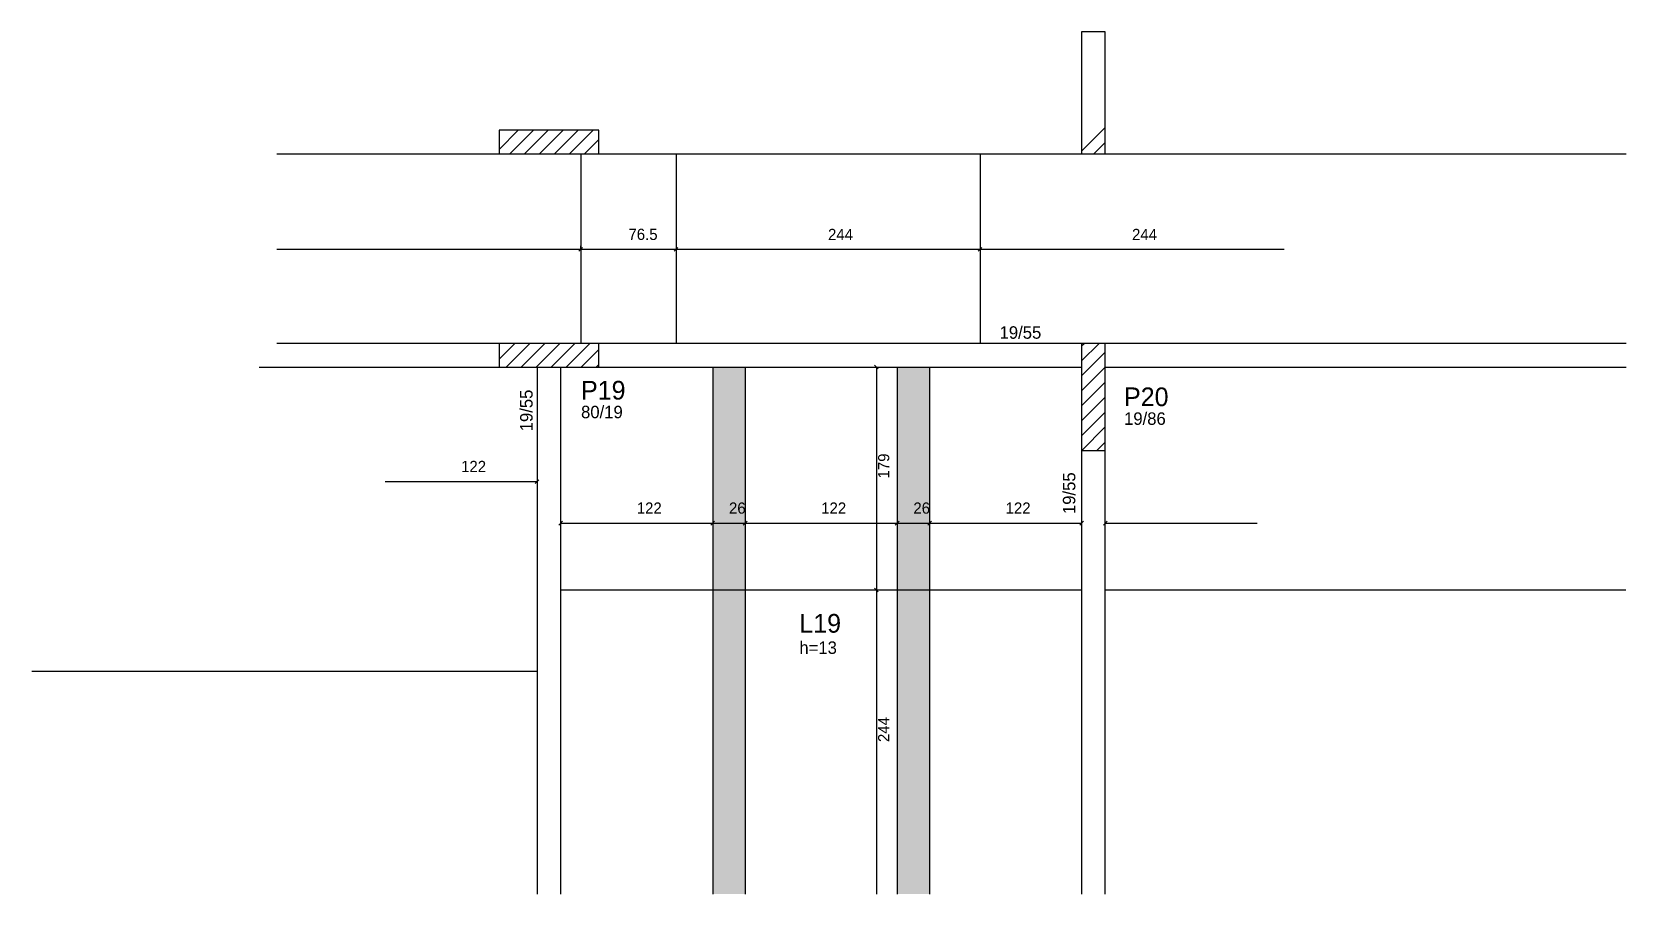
# Model space of a CAD drawing. Header units: metres. Extents: x 3647 to 4927, y 1686 to 2378.
import ezdxf

# ---------------------------------------------------------------- set-up
doc = ezdxf.new("R2010")
doc.units = ezdxf.units.M
for name, color, linetype in [('3', 7, 'Continuous'), ('4', 7, 'Continuous'), ('7', 7, 'Continuous'), ('9', 7, 'Continuous'), ('Hachura', 7, 'Continuous'), ('Painéis', 7, 'Continuous')]:
    doc.layers.add(name, color=color, linetype=linetype)

msp = doc.modelspace()

# ---------------------------------------------------------------- hatches: boundary and pattern name
at = {"layer": '9'}
h = msp.add_hatch(color=7, dxfattribs=at)
h.dxf.hatch_style = 1
h.paths.add_polyline_path([(4489.5, 1909), (4489.5, 2109), (4489.5, 1909), (4489.5, 1909)])
h = msp.add_hatch(color=7, dxfattribs=at)
h.dxf.hatch_style = 1
h.paths.add_polyline_path([(4508.5, 2109), (4508.5, 1909), (4508.5, 2109), (4508.5, 2109)])
at = {"layer": 'Hachura'}
h = msp.add_hatch(color=7, dxfattribs=at)
h.dxf.hatch_style = 1
h.paths.add_polyline_path([(4193.5, 1686), (4219.5, 1686), (4219.5, 2109), (4193.5, 2109), (4193.5, 1686)])
h = msp.add_hatch(color=7, dxfattribs=at)
h.dxf.hatch_style = 1
h.paths.add_polyline_path([(4341.5, 1686), (4367.5, 1686), (4367.5, 2109), (4341.5, 2109), (4341.5, 1686)])

# ---------------------------------------------------------------- linework, layer by layer
at = {"color": 4, "lineweight": 25}
for p, q in [((4087.5, 2203.4), (3843.5, 2203.4)), ((4087.5, 2203.7), (4087.5, 2206.4)), ((4164, 2203.4), (4087.5, 2203.4)), ((4087.5, 2201), (4087.5, 2200.4)), ((4408, 2203.4), (4164, 2203.4)), ((4652, 2203.4), (4408, 2203.4))]:
    msp.add_line(p, q, dxfattribs=at)
at = {"color": 0, "lineweight": 25}
for p, q in [((4089, 2204.9), (4086, 2201.9)), ((4086, 2201.9), (4089, 2204.9)), ((4165.5, 2204.9), (4162.5, 2201.9)), ((4162.5, 2201.9), (4165.5, 2204.9)), ((4409.5, 2204.9), (4406.5, 2201.9)), ((4406.5, 2201.9), (4409.5, 2204.9))]:
    msp.add_line(p, q, dxfattribs=at)
at = {"layer": '3', "color": 3, "lineweight": 25}
for p, q in [((4022, 2283.6), (4037.4, 2299)), ((4030.5, 2280), (4049.5, 2299)), ((4042.5, 2280), (4061.5, 2299)), ((4054.5, 2280), (4073.5, 2299)), ((4066.5, 2280), (4085.5, 2299)), ((4078.5, 2280), (4097.5, 2299)), ((4090.6, 2280), (4102, 2291.5)), ((4489.5, 2282.3), (4508.5, 2301.3)), ((4499.3, 2280), (4508.5, 2289.3)), ((4022, 2115.3), (4034.7, 2128)), ((4022, 2127.3), (4022.7, 2128)), ((4027.7, 2109), (4046.7, 2128)), ((4039.8, 2109), (4058.8, 2128)), ((4051.8, 2109), (4070.8, 2128)), ((4063.8, 2109), (4082.8, 2128)), ((4075.8, 2109), (4094.8, 2128)), ((4489.5, 2114), (4503.5, 2128)), ((4489.5, 2126), (4491.5, 2128)), ((4087.8, 2109), (4102, 2123.2)), ((4489.5, 2102), (4508.5, 2121)), ((4099.9, 2109), (4102, 2111.1)), ((4489.5, 2089.9), (4508.5, 2108.9)), ((4489.5, 2077.9), (4508.5, 2096.9)), ((4489.5, 2065.9), (4508.5, 2084.9)), ((4489.5, 2053.9), (4508.5, 2072.9)), ((4489.7, 2042), (4508.5, 2060.9)), ((4501.7, 2042), (4508.5, 2048.8))]:
    msp.add_line(p, q, dxfattribs=at)
for points in [[(3843.5, 2280), (4022, 2280)], [(4102, 2280), (4489.5, 2280)], [(4508.5, 2280), (4926.5, 2280)], [(4022, 2128), (3843.5, 2128)], [(4489.5, 2128), (4102, 2128)], [(4926.5, 2128), (4508.5, 2128)], [(3829.5, 2109), (4022, 2109)], [(4052.5, 2109), (4052.5, 1686)], [(4071.5, 1686), (4071.5, 2109)], [(4102, 2109), (4489.5, 2109)], [(4508.5, 2109), (4926.5, 2109)], [(4489.5, 2042), (4489.5, 1686)], [(4508.5, 1686), (4508.5, 2042)]]:
    msp.add_lwpolyline(points, dxfattribs=at)
at = {"layer": '7', "color": 7, "lineweight": 25}
for points in [[(4489.5, 2280), (4508.5, 2280), (4508.5, 2378), (4489.5, 2378), (4489.5, 2280)], [(4022, 2280), (4102, 2280), (4102, 2299), (4022, 2299), (4022, 2280)], [(4022, 2109), (4102, 2109), (4102, 2128), (4022, 2128), (4022, 2109)], [(4489.5, 2042), (4508.5, 2042), (4508.5, 2128), (4489.5, 2128), (4489.5, 2042)]]:
    msp.add_lwpolyline(points, dxfattribs=at)
at = {"layer": 'Painéis', "color": 200, "lineweight": 25}
for p, q in [((4087.5, 2280), (4087.5, 2128)), ((4164, 2280), (4164, 2128)), ((4408, 2280), (4408, 2128)), ((4193.5, 2109), (4193.5, 1686)), ((4219.5, 2109), (4219.5, 1686)), ((4341.5, 2109), (4341.5, 1686)), ((4367.5, 2109), (4367.5, 1686)), ((4489.4, 1930), (4071.4, 1930)), ((4926.4, 1930), (4508.4, 1930)), ((3647, 1865), (4052.5, 1865))]:
    msp.add_line(p, q, dxfattribs=at)
at = {"layer": 'Painéis', "color": 0, "lineweight": 25}
for p, q in [((4326.3, 2107.5), (4323.3, 2110.5)), ((4051, 2015.6), (4054, 2018.6)), ((4073, 1985.2), (4070, 1982.2)), ((4192, 1982.2), (4195, 1985.2)), ((4195, 1985.2), (4192, 1982.2)), ((4218, 1982.2), (4221, 1985.2)), ((4221, 1985.2), (4218, 1982.2)), ((4340, 1982.2), (4343, 1985.2)), ((4343, 1985.2), (4340, 1982.2)), ((4366, 1982.2), (4369, 1985.2)), ((4369, 1985.2), (4366, 1982.2)), ((4488, 1982.2), (4491, 1985.2)), ((4510, 1985.2), (4507, 1982.2)), ((4323.3, 1931.5), (4326.3, 1928.5)), ((4326.3, 1928.5), (4323.3, 1931.5))]:
    msp.add_line(p, q, dxfattribs=at)
at = {"layer": 'Painéis', "color": 4, "lineweight": 25}
for p, q in [((4324.8, 2109), (4324.8, 1930)), ((3930.5, 2017.1), (4052.5, 2017.1)), ((4071.5, 1983.7), (4193.5, 1983.7)), ((4193.5, 1983.7), (4219.5, 1983.7)), ((4219.5, 1983.7), (4341.5, 1983.7)), ((4341.5, 1983.7), (4367.5, 1983.7)), ((4367.5, 1983.7), (4489.5, 1983.7)), ((4508.5, 1983.7), (4630.5, 1983.7)), ((4324.8, 1930), (4324.8, 1686))]:
    msp.add_line(p, q, dxfattribs=at)

# ---------------------------------------------------------------- texts
at = {"color": 240, "lineweight": 25}
for s, p in [('76.5', (4125.8, 2211)), ('244', (4286, 2210.9)), ('244', (4530, 2210.9))]:
    msp.add_text(s, height=9, dxfattribs=at).set_placement(p)
at = {"layer": '3', "color": 3, "lineweight": 25}
for s, p in [('19/55', (4423.7, 2131.7)), ('80/19', (4087.8, 2067.9)), ('19/86', (4523.6, 2062.6)), ('h=13', (4263, 1878.8))]:
    msp.add_text(s, height=10, dxfattribs=at).set_placement(p)
for p in [(4048.9, 2057.4), (4484.5, 1991)]:
    msp.add_text('19/55', height=10, rotation=90, dxfattribs=at).set_placement(p)
at = {"layer": '4', "color": 4, "lineweight": 25}
for s, p in [('P19', (4087.8, 2082.9)), ('P20', (4523.6, 2077.6)), ('L19', (4263, 1895.8))]:
    msp.add_text(s, height=15, dxfattribs=at).set_placement(p)
at = {"layer": 'Painéis', "color": 240, "lineweight": 25}
for s, p in [('179', (4335.2, 2019.5)), ('244', (4335.2, 1808))]:
    msp.add_text(s, height=9, rotation=90, dxfattribs=at).set_placement(p)
for s, p in [('122', (3991.5, 2024.7)), ('122', (4132.5, 1991.3)), ('26', (4206.5, 1991.3)), ('122', (4280.5, 1991.3)), ('26', (4354.5, 1991.3)), ('122', (4428.5, 1991.3))]:
    msp.add_text(s, height=9, dxfattribs=at).set_placement(p)

doc.saveas('drawing.dxf')
